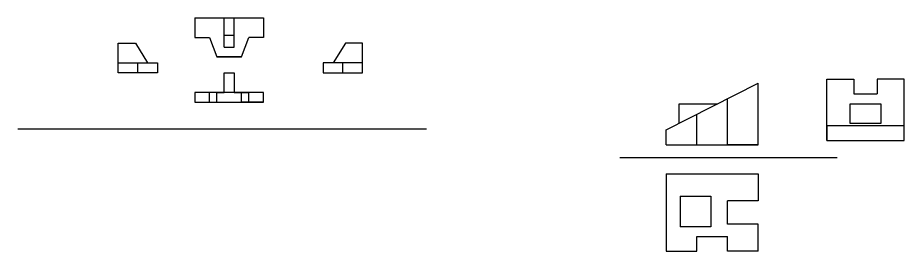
# Model space of a CAD drawing. Header units: millimetres. Extents: x 105 to 9929, y -38 to 412.
# Drawn here: x 1176 to 1898, y 30 to 220 of the extents above; entities that cross this region are included whole.
import ezdxf

# ---------------------------------------------------------------- set-up
doc = ezdxf.new("R2010")
doc.units = ezdxf.units.MM
doc.header["$MEASUREMENT"] = 0

msp = doc.modelspace()

# ---------------------------------------------------------------- linework, layer by layer
for p, q in [((1320.18, 219.92), (1376.18, 219.92)), ((1320.18, 219.92), (1320.18, 203.92)), ((1344.18, 195.93), (1344.18, 219.92)), ((1352.18, 195.93), (1352.18, 219.92)), ((1376.18, 219.92), (1376.18, 203.92)), ((1320.18, 203.92), (1332.18, 203.92)), ((1332.18, 203.92), (1338.18, 188.03)), ((1344.18, 205.7), (1352.18, 205.7)), ((1358.18, 188.03), (1364.18, 203.92)), ((1376.18, 203.92), (1364.18, 203.92)), ((1257.67, 183.22), (1257.67, 199.22)), ((1257.67, 199.22), (1271.67, 199.22)), ((1271.67, 199.22), (1281.67, 183.22)), ((1344.18, 195.93), (1352.18, 195.93)), ((1442.82, 199.22), (1432.82, 183.22)), ((1456.82, 199.22), (1442.82, 199.22)), ((1456.82, 183.22), (1456.82, 199.22)), ((1358.18, 188.03), (1338.18, 188.03)), ((1338.18, 188.03), (1358.18, 188.03)), ((1257.67, 175.22), (1257.67, 183.22)), ((1257.67, 183.22), (1289.67, 183.22)), ((1273.67, 175.22), (1273.67, 183.22)), ((1289.67, 183.22), (1289.67, 175.22)), ((1456.82, 183.22), (1424.82, 183.22)), ((1424.82, 183.22), (1424.82, 175.22)), ((1440.82, 175.22), (1440.82, 183.22)), ((1456.82, 175.22), (1456.82, 183.22)), ((1289.67, 175.22), (1257.67, 175.22)), ((1344.18, 159.22), (1344.18, 175.22)), ((1344.18, 175.22), (1352.18, 175.22)), ((1352.18, 175.22), (1352.18, 159.22)), ((1424.82, 175.22), (1456.82, 175.22)), ((1704.36, 128.63), (1779.36, 166.63)), ((1779.36, 116.63), (1779.36, 166.63)), ((1835.42, 119.92), (1835.42, 169.92)), ((1835.42, 169.92), (1857.42, 169.92)), ((1857.42, 169.92), (1857.42, 157.92)), ((1898.42, 169.92), (1876.42, 169.92)), ((1876.42, 169.92), (1876.42, 157.92)), ((1898.42, 119.92), (1898.42, 169.92)), ((1376.18, 159.22), (1320.18, 159.22)), ((1320.18, 159.22), (1320.18, 151.22)), ((1332.18, 151.22), (1332.18, 159.22)), ((1338.18, 151.22), (1338.18, 159.22)), ((1338.18, 159.22), (1344.18, 159.22)), ((1352.18, 159.22), (1364.06, 159.22)), ((1358.18, 151.22), (1358.18, 159.22)), ((1364.18, 151.22), (1364.18, 159.22)), ((1376.18, 151.22), (1376.18, 159.22)), ((1754.36, 116.63), (1754.36, 153.96)), ((1857.42, 157.92), (1876.42, 157.92)), ((1320.18, 151.22), (1376.18, 151.22)), ((1320.18, 151.22), (1338.18, 151.22)), ((1320.18, 151.22), (1332.18, 151.22)), ((1376.18, 151.22), (1358.18, 151.22)), ((1376.18, 151.22), (1364.18, 151.22)), ((1376.18, 151.22), (1364.18, 151.22)), ((1714.84, 133.94), (1714.84, 149.94)), ((1714.84, 149.94), (1746.42, 149.94)), ((1854.31, 149.76), (1879.31, 149.76)), ((1854.31, 133.76), (1854.31, 149.76)), ((1879.31, 149.76), (1879.31, 133.76)), ((1729.36, 116.63), (1729.36, 141.29)), ((1898.42, 131.92), (1835.42, 131.92)), ((1835.42, 131.92), (1835.42, 119.92)), ((1879.31, 133.76), (1854.31, 133.76)), ((1898.42, 119.92), (1898.42, 131.92)), ((1175.78, 129.47), (1509, 129.47)), ((1704.36, 116.63), (1704.36, 128.63)), ((1704.36, 116.63), (1779.36, 116.63)), ((1704.36, 116.63), (1729.36, 116.63)), ((1779.36, 116.63), (1754.36, 116.63)), ((1835.42, 119.92), (1898.42, 119.92)), ((1666.55, 106.18), (1843.78, 106.18)), ((1704.36, 92.9), (1704.36, 29.9)), ((1704.36, 92.9), (1779.36, 92.9)), ((1779.36, 92.9), (1779.36, 70.9)), ((1715.82, 74.74), (1715.82, 49.74)), ((1715.82, 74.74), (1740.82, 74.74)), ((1740.82, 74.74), (1740.82, 49.74)), ((1779.36, 70.9), (1754.36, 70.9)), ((1754.36, 51.9), (1754.36, 70.9)), ((1779.36, 51.9), (1754.36, 51.9)), ((1779.36, 29.9), (1779.36, 51.9)), ((1740.82, 49.74), (1715.82, 49.74)), ((1729.36, 29.9), (1729.36, 41.9)), ((1729.36, 41.9), (1754.36, 41.9)), ((1754.36, 29.9), (1754.36, 41.9)), ((1704.36, 29.9), (1729.36, 29.9)), ((1779.36, 29.9), (1754.36, 29.9))]:
    msp.add_line(p, q)

doc.saveas('drawing.dxf')
